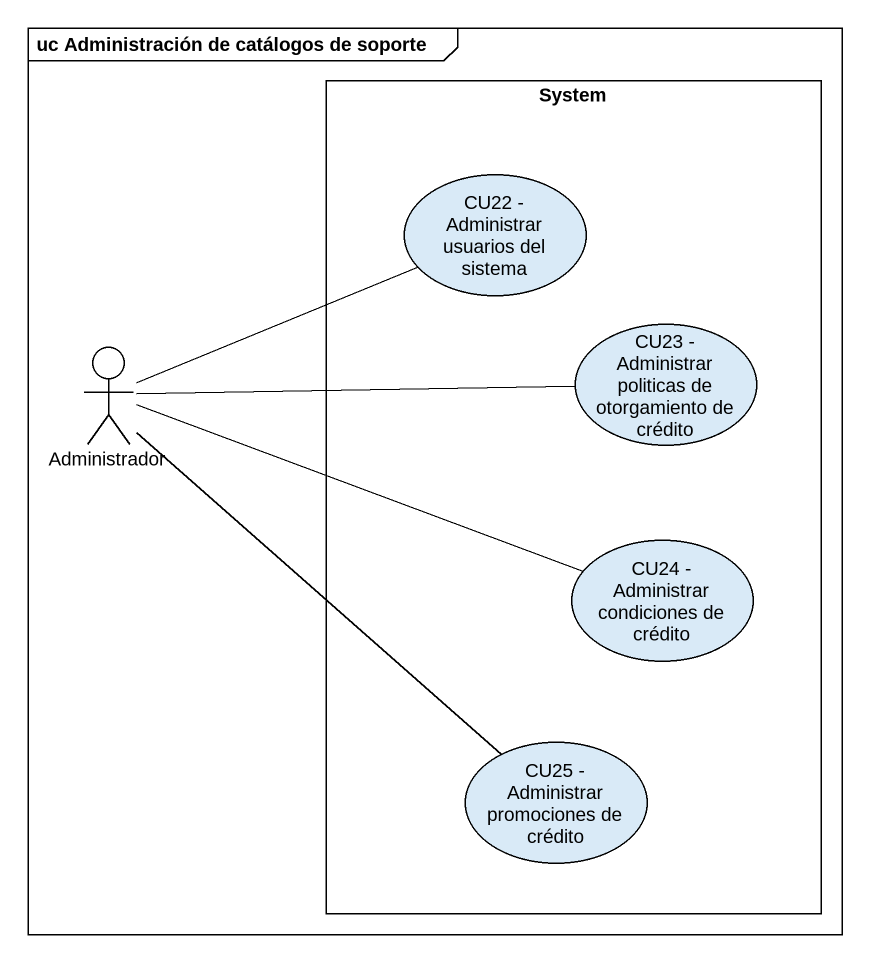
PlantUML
@startuml
mainframe uc Administración de catálogos de soporte
rectangle System {
  usecase "CU22 - Administrar usuarios del sistema" as CU22_Administrar_usuarios
  usecase "CU23 - Administrar politicas de otorgamiento de crédito" as CU23_Administrar_politicas
  usecase "CU24 - Administrar condiciones de crédito" as CU24_Administrar
  usecase "CU25 - Administrar promociones de crédito" as CU25_Administrar
}
actor Administrador
Administrador -right- CU22_Administrar_usuarios
Administrador -right- CU23_Administrar_politicas
Administrador -right- CU24_Administrar
Administrador -- CU25_Administrar
@enduml
